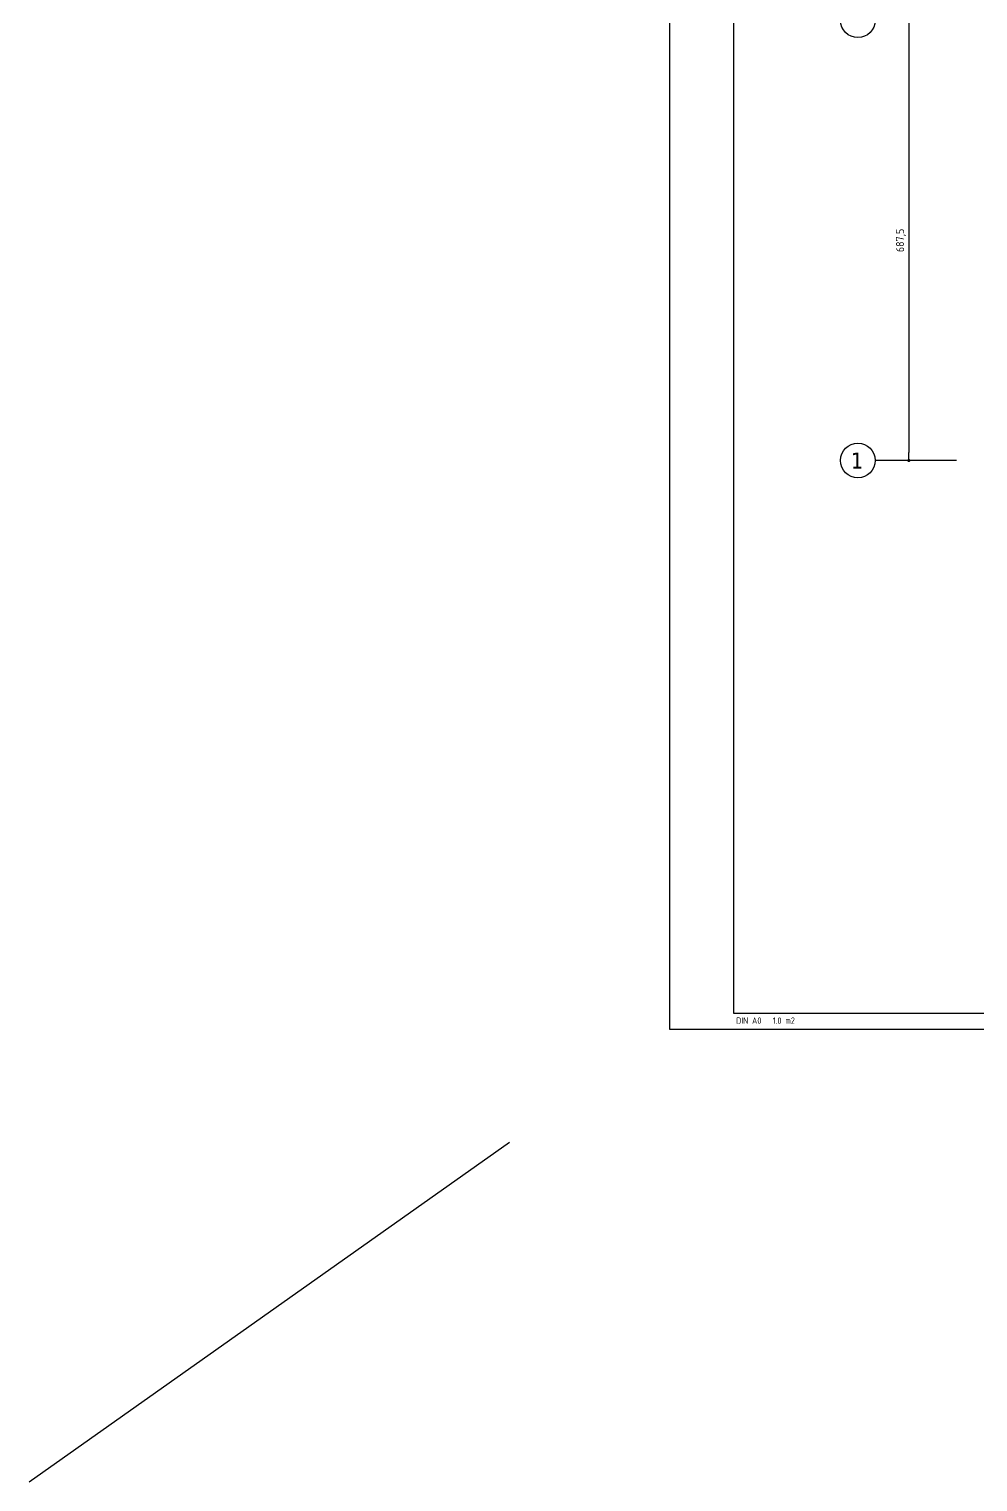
# Model space of a CAD drawing. Extents: x 6 to 95.2, y -7.1 to 49.1.
# Drawn here: x 6.02 to 20.84, y -7.07 to 15.62 of the extents above; entities that cross this region are included whole.
import ezdxf

# ---------------------------------------------------------------- set-up
doc = ezdxf.new("R2010")
doc.units = 0
doc.header["$LTSCALE"] = 0.5
doc.linetypes.add('AUSGEZOGEN', pattern=[1000.01, 1000, 0.01])
for name, color, linetype in [('ACHSEN', 7, 'Continuous'), ('MASSE', 7, 'Continuous'), ('RAHMEN', 7, 'Continuous'), ('SFP_Achsen', 7, 'Continuous')]:
    doc.layers.add(name, color=color, linetype=linetype)
doc.layers.add('NOPLOT', color=7, linetype='Continuous', plot=False)
doc.styles.add('helv', font='tahoma.ttf')
doc.styles.add('txt', font='isocp.shx')
doc.dimstyles.new('DOT_I', dxfattribs={"dimscale": 0.5, "dimtxt": 0.25, "dimasz": 0.25, "dimexe": 0.1, "dimexo": 0.3, "dimgap": 0.1, "dimtad": 1, "dimdec": 3, "dimzin": 3, "dimtxsty": 'txt', "dimblk": 'DOT', "dimblk1": 'DOT', "dimblk2": 'DOT', "dimsah": 1, "dimcen": 0.1, "dimse1": 1, "dimse2": 1, "dimazin": 0, "dimtfac": 1, "dimtdec": 4, "dimtix": 1, "dimtmove": 2, "dimatfit": 3, "dimfxl": 0, "dimtvp": 1, "dimtolj": 1, "dimtzin": 0, "dimarcsym": 0})

# ---------------------------------------------------------------- blocks, each defined once
blk = doc.blocks.new('DOT')
at = {"layer": 'MASSE', "color": 7, "linetype": 'Continuous'}
for p, q in [((0, 0), (-1, 0)), ((0, 0.54), (0, -0.54))]:
    blk.add_line(p, q, dxfattribs=at)
at = {"layer": 'MASSE', "color": 7, "linetype": 'Continuous', "const_width": 0.2}
blk.add_lwpolyline([(-0.1, 0, 1), (0.1, 0, 1)], format="xyb", close=True, dxfattribs=at)
blk = doc.blocks.new('*D25')
at = {"layer": 'Defpoints', "color": 0, "linetype": 'AUSGEZOGEN', "transparency": 16777216}
for p in [(19.759, 15.756), (19.759, 8.881), (19.759, 8.881)]:
    blk.add_point(p, dxfattribs=at)
at = {"layer": 'MASSE', "color": 0, "linetype": 'AUSGEZOGEN', "lineweight": -2, "transparency": 16777216}
blk.add_line((19.759, 15.631), (19.759, 9.006), dxfattribs=at)
at = {"layer": 'MASSE', "color": 0, "linetype": 'AUSGEZOGEN', "lineweight": -2, "transparency": 16777216, "xscale": 0.125, "yscale": 0.125, "zscale": 0.125}
for p, rotation in [((19.759, 15.756), 90), ((19.759, 8.881), 270)]:
    blk.add_blockref('DOT', p, dxfattribs=dict(at, rotation=rotation))
at = {"layer": 'MASSE', "color": 0, "linetype": 'AUSGEZOGEN', "transparency": 16777216, "insert": (19.637, 12.318), "char_height": 0.125, "attachment_point": 5, "rotation": 90, "style": 'txt'}
blk.add_mtext('\\A1;687,5', dxfattribs=at)
blk = doc.blocks.new('DINA0')
at = {"layer": 'NOPLOT', "color": 191, "linetype": 'AUSGEZOGEN'}
blk.add_line((-20, -14.146), (-5, -3.537), dxfattribs=at)
at = {"layer": 'RAHMEN'}
for p, q in [((0, 84.1), (0, 0)), ((0, 0), (118.9, 0))]:
    blk.add_line(p, q, dxfattribs=at)
at = {"layer": 'RAHMEN', "color": 5}
for p, q in [((2, 83.6), (2, 0.5)), ((2, 0.5), (118.4, 0.5))]:
    blk.add_line(p, q, dxfattribs=at)
at = {"layer": 'RAHMEN', "color": 7, "style": 'txt'}
blk.add_text('DIN A0   1.0 m2', height=0.2, dxfattribs=at).set_placement((2.083, 0.164))

msp = doc.modelspace()

# ---------------------------------------------------------------- linework, layer by layer
at = {"layer": 'ACHSEN', "color": 140, "linetype": 'AUSGEZOGEN'}
msp.add_line((20.50445, 8.88076), (19.23425, 8.88076), dxfattribs=at)
at = {"layer": 'SFP_Achsen', "color": 7, "linetype": 'AUSGEZOGEN'}
for centre in [(18.96377, 15.75576), (18.96377, 8.88076)]:
    msp.add_circle(centre, 0.27048, dxfattribs=at)

# ---------------------------------------------------------------- block references
at = {"layer": 'RAHMEN', "color": 5, "linetype": 'AUSGEZOGEN', "xscale": 0.5, "yscale": 0.5, "zscale": 0.5}
msp.add_blockref('DINA0', (16.02094, 0), dxfattribs=at)

# ---------------------------------------------------------------- texts
at = {"layer": 'SFP_Achsen', "color": 6, "linetype": 'AUSGEZOGEN', "style": 'helv'}
msp.add_text('1', height=0.25, dxfattribs=at).set_placement((18.8566, 8.75456))

# ---------------------------------------------------------------- dimensions: what is measured, and where the dimension line sits
at = {"layer": 'MASSE', "color": 7, "linetype": 'AUSGEZOGEN'}
dim = msp.add_linear_dim(base=(19.75935, 8.88076), p1=(19.75935, 15.75576), p2=(19.75935, 8.88076), angle=90, dimstyle='DOT_I', override={"dimdec": 1, "dimlfac": 100}, dxfattribs=at)
dim.commit()
dim.dimension.update_dxf_attribs({"geometry": '*D25', "text_midpoint": (19.63747, 12.31826)})

doc.saveas('drawing.dxf')
